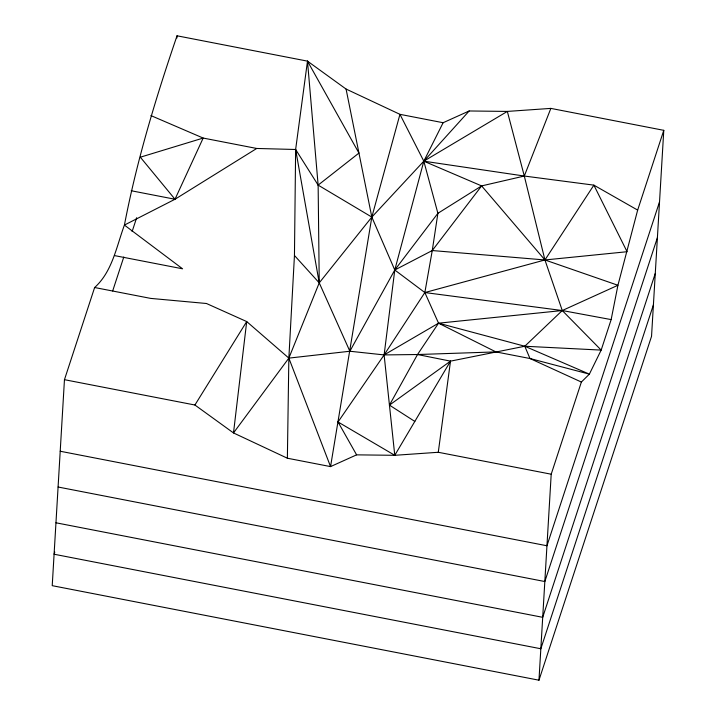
<?xml version="1.0" encoding="UTF-8"?>
<svg xmlns="http://www.w3.org/2000/svg" width="716" height="716" viewBox="0 0 716 716"><rect width="100%" height="100%" fill="white"/><g stroke="black" fill="none" stroke-linecap="round" stroke-linejoin="round"><path stroke-width="1.07" d="M538.969 680.2L551.204 474.207L438.281 452.279L394.767 455.304L356.604 454.857L330.55 466.599L287.376 458.222L288.852 358.116L294.455 255.487L295.636 149.492L307.486 61.137L177.031 35.8C155.846 97.788 136.774 160.688 124.414 225.075C116.529 246.411 112.314 271.722 94.628 287.519L64.458 379.686L52.223 585.67L538.969 680.2L651.542 336.314L663.777 130.33L550.855 108.393L507.34 111.419L469.177 110.971L443.123 122.722L399.949 114.336L346.07 89.052L307.486 61.137L318.137 185.113L319.238 282.865L288.852 358.116L233.497 432.938L194.913 405.014L64.458 379.686M176.906 38.002L177.031 35.8M94.628 287.519L150.691 298.402L206.468 303.503L246.707 321.565L288.852 358.116L330.55 466.599L371.828 217.091L399.949 114.336L423.818 161.181L437.897 213.305L432.258 250.546L424.848 292.549L384.116 354.921L338.024 421.984L394.767 455.304L384.116 354.921L394.776 270.004L423.818 161.181L443.123 122.722M438.281 452.279L450.507 361.141L524.783 346.24L601.172 350.097L611.151 319.596L617.935 285.272L637.661 210.101L663.777 130.33M112.672 290.973L123.796 257.008M132.129 231.536L136.649 217.736M54.783 552.108L54.094 554.229L540.831 648.759L653.404 304.873M551.204 474.207L581.374 382.049L589.375 374.137L601.172 350.097L562.266 310.538L544.939 259.962L524.3 176.038L507.34 111.419L423.818 161.181L371.828 217.091L319.238 282.865L349.864 351.243L384.116 354.921L417.517 354.527L495.911 351.905L529.983 358.519L589.375 374.137L524.783 346.24L438.541 323.185L384.116 354.921M659.525 201.876L546.952 545.762L60.207 451.241M657.404 237.658L544.831 581.535L58.086 487.014M655.274 273.431L542.701 617.317L55.955 522.787M550.855 108.393L524.3 176.038L481.617 185.909L437.897 213.305L394.776 270.004L349.864 351.243L288.852 358.116M114.426 255.576L182.571 268.804L124.414 225.075L174.999 199.254L203.174 138.063L256.722 148.463L295.636 149.492L318.137 185.113L371.828 217.091L394.776 270.004L424.848 292.549L438.541 323.185L495.911 351.905M414.815 421.429L389.441 405.113L417.517 354.527L438.541 323.185L562.266 310.538L611.151 319.596M394.767 455.304L450.507 361.141L417.517 354.527M194.913 405.014L246.707 321.565L233.497 432.938L287.376 458.222M394.776 270.004L432.258 250.546L481.617 185.909L544.939 259.962L617.935 285.272L562.266 310.538L524.783 346.24L529.983 358.519L581.374 382.049M481.617 185.909L423.818 161.181L469.177 110.971M318.137 185.113L358.949 153.072L307.486 61.137M389.441 405.113L450.507 361.141M131.198 190.742L174.999 199.254L256.722 148.463M432.258 250.546L544.939 259.962L627.082 251.719L593.877 185.14L524.3 176.038L423.818 161.181M562.266 310.538L424.848 292.549L544.939 259.962L593.877 185.14L637.661 210.101M150.915 115.58L203.174 138.063L140.336 157.198L174.999 199.254M294.455 255.487L319.238 282.865L295.636 149.492M338.024 421.984L356.604 454.857M346.07 89.052L371.828 217.091"/></g></svg>
